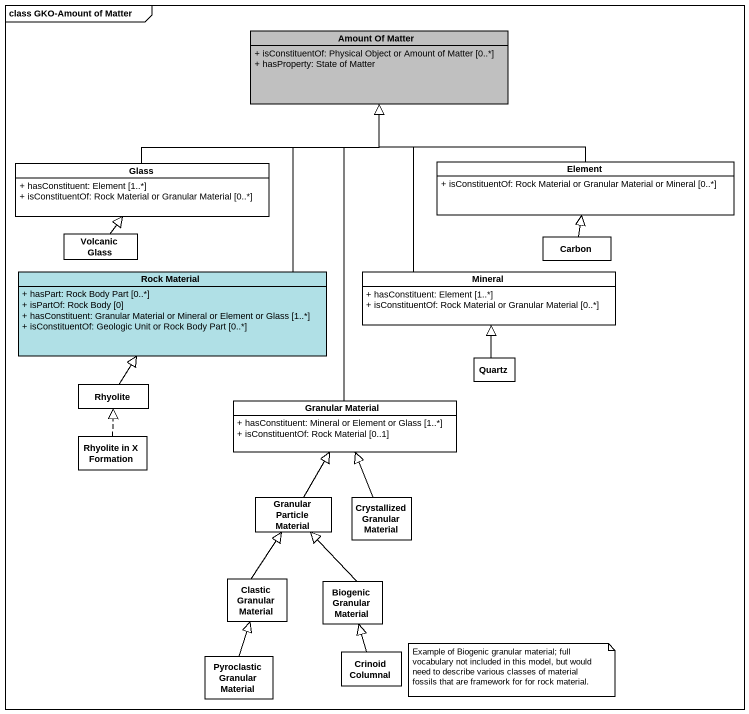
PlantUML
@startuml
mainframe class GKO-Amount of Matter
hide circle
hide empty members
skinparam classAttributeIconSize 0
class "Amount Of Matter" as Amount_Of_Matter #C0C0C0 {
  + isConstituentOf: Physical Object or Amount of Matter [0..*]
  + hasProperty: State of Matter
}
class Glass {
  + hasConstituent: Element [1..*]
  + isConstituentOf: Rock Material or Granular Material [0..*]
}
class Element {
  + isConstituentOf: Rock Material or Granular Material or Mineral [0..*]
}
class "Volcanic Glass" as Volcanic_Glass
class "Rock Material" as Rock_Material #B0E0E6 {
  + hasPart: Rock Body Part [0..*]
  + isPartOf: Rock Body [0]
  + hasConstituent: Granular Material or Mineral or Element or Glass [1..*]
  + isConstituentOf: Geologic Unit or Rock Body Part [0..*]
}
class Mineral {
  + hasConstituent: Element [1..*]
  + isConstituentOf: Rock Material or Granular Material [0..*]
}
class Carbon
class Rhyolite
class Quartz
class "Granular Material" as Granular_Material {
  + hasConstituent: Mineral or Element or Glass [1..*]
  + isConstituentOf: Rock Material [0..1]
}
class "Rhyolite in X Formation" as Rhyolite_in_X_Formation
class "Granular Particle Material" as Granular_Particle_Material
class "Crystallized Granular Material" as Crystallized_Granular
class "Clastic Granular Material" as Clastic_Granular_Material
class "Biogenic Granular Material" as Biogenic_Granular_Material
class "Pyroclastic Granular Material" as Pyroclastic_Granular
class "Crinoid Columnal" as Crinoid_Columnal
Glass -right-|> Amount_Of_Matter
Element -left-|> Amount_Of_Matter
Volcanic_Glass -up-|> Glass
Rock_Material -up-|> Amount_Of_Matter
Mineral -up-|> Amount_Of_Matter
Carbon -up-|> Element
Rhyolite -up-|> Rock_Material
Quartz -up-|> Mineral
Granular_Material -up-|> Amount_Of_Matter
Rhyolite_in_X_Formation .up.|> Rhyolite
Granular_Particle_Material -up-|> Granular_Material
Crystallized_Granular -up-|> Granular_Material
Clastic_Granular_Material -up-|> Granular_Particle_Material
Biogenic_Granular_Material -up-|> Granular_Particle_Material
Pyroclastic_Granular -up-|> Clastic_Granular_Material
Crinoid_Columnal -up-|> Biogenic_Granular_Material
note as N1
  Example of Biogenic granular material; full vocabulary not included in this model, but would need to describe various classes of material fossils that are framework for for rock material.
end note
@enduml
